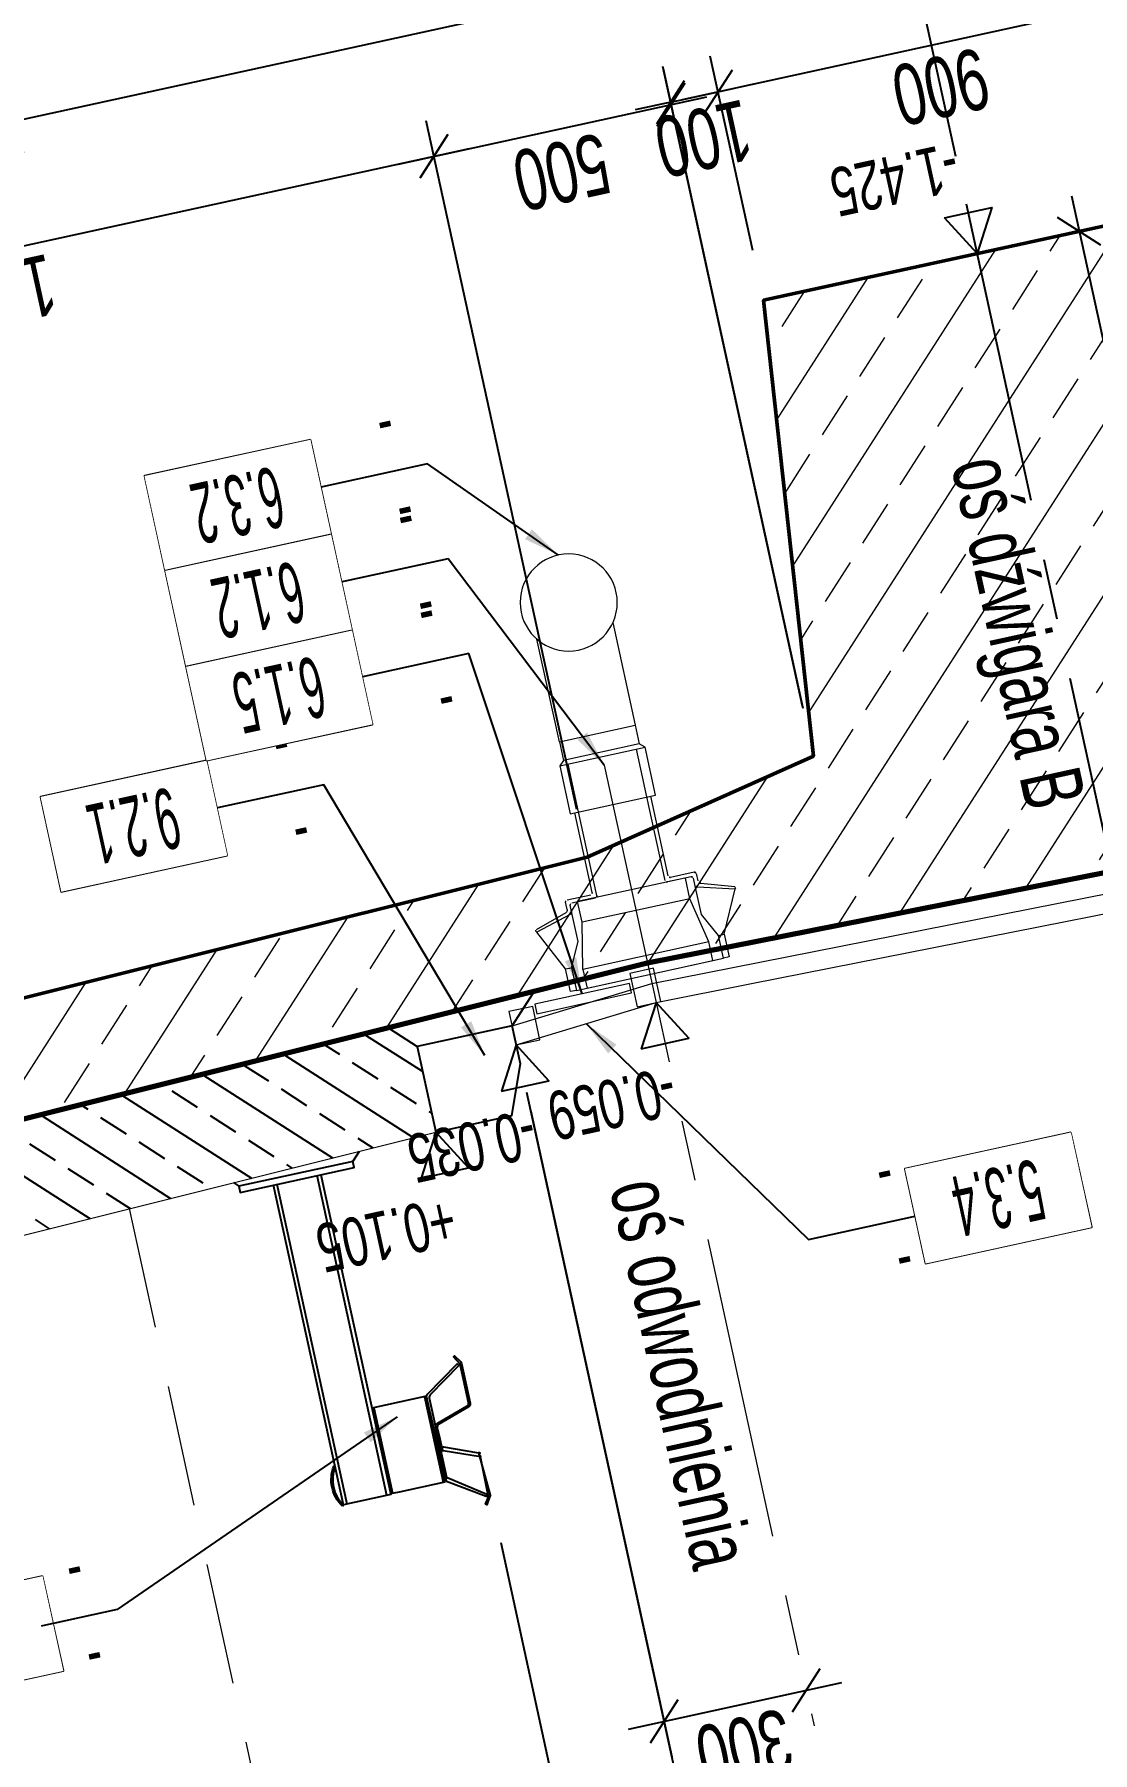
# Model space of a CAD drawing. Header units: metres. Extents: x 8416582 to 8417409, y 5771873 to 5772737.
# Drawn here: x 8416734.603 to 8416736.782, y 5772095.279 to 5772098.818 of the extents above; entities that cross this region are included whole.
import ezdxf
from ezdxf.enums import TextEntityAlignment as Align

# ---------------------------------------------------------------- set-up
doc = ezdxf.new("R2010")
doc.units = ezdxf.units.M
doc.set_wipeout_variables(frame=1)
doc.header["$PDSIZE"] = 0.05
for name, pattern in [('CENTER', [2, 1.25, -0.25, 0.25, -0.25]), ('DASHED', [0.75, 0.5, -0.25]), ('HIDDEN', [0.375, 0.25, -0.125])]:
    doc.linetypes.add(name, pattern=pattern)
for name, color, linetype in [('00RysOpi-T', 2, 'Continuous'), ('AII_M_bariery', 8, 'Continuous'), ('AII_M_izolacja', 8, 'Continuous'), ('AII_M_krawężnik', 9, 'Continuous'), ('AII_M_opis', 1, 'Continuous'), ('AII_M_opisy do legendy', 2, 'Continuous'), ('AII_M_osie główne', 8, 'CENTER')]:
    doc.layers.add(name, color=color, linetype=linetype)
for name, color, linetype, lineweight in [('AII_M_konstrukcja 0.50', 3, 'Continuous', 50), ('AII_M_koty wysokościowe', 1, 'Continuous', 18), ('AII_M_kreskowanie', 8, 'Continuous', 0), ('AII_M_nawierzchnia', 9, 'Continuous', 18), ('AII_M_odwodnienie', 8, 'Continuous', 9), ('AII_M_osie', 9, 'CENTER', 18), ('AII_M_skrajnia', 9, 'DASHED', 18), ('AII_M_wymiary', 1, 'Continuous', 25)]:
    doc.layers.add(name, color=color, linetype=linetype, lineweight=lineweight)
doc.layers.add('AII_M_opisy rzedne skarpy', color=6, linetype='Continuous', plot=False)
doc.styles.add('AII_norm.', font='CDMSIMPL.shx', dxfattribs={"width": 0.7, "bigfont": 'CDMBIGPL.shx'})
doc.styles.add('CDMSTYLE', font='CDMSIMPL.shx', dxfattribs={"width": 0.7, "bigfont": 'CDMBIGPL.shx'})
doc.dimstyles.new('CDM-ME50MM', dxfattribs={"dimscale": 0.05, "dimtxt": 2.5, "dimasz": 1.5, "dimexe": 1.5, "dimexo": 5, "dimgap": 0.5, "dimtad": 1, "dimdec": 0, "dimlfac": 1000, "dimrnd": 1, "dimzin": 9, "dimtxsty": 'CDMSTYLE', "dimblk": 'OBLIQUE', "dimcen": 2.5, "dimdle": 1.5, "dimclrd": 9, "dimclre": 9, "dimclrt": 1, "dimadec": 1, "dimazin": 2, "dimtfac": 1, "dimtdec": 0, "dimtix": 1, "dimtmove": 2, "dimatfit": 3, "dimfxl": 1, "dimtvp": 1, "dimtolj": 1, "dimtzin": 0, "dimlwd": 25, "dimlwe": 25, "dimarcsym": 0})
doc.dimstyles.new('CDM-ME50MM$7', dxfattribs={"dimscale": 0.05, "dimtxt": 2.5, "dimasz": 1.5, "dimexe": 1.5, "dimexo": 5, "dimgap": 0.5, "dimtad": 1, "dimdec": 0, "dimlfac": 1000, "dimrnd": 1, "dimzin": 9, "dimtxsty": 'CDMSTYLE', "dimblk": 'OBLIQUE', "dimcen": 2.5, "dimdle": 1.5, "dimclrd": 9, "dimclre": 9, "dimclrt": 1, "dimadec": 1, "dimazin": 2, "dimtfac": 1, "dimtdec": 0, "dimtix": 1, "dimtmove": 2, "dimatfit": 3, "dimfxl": 1, "dimtvp": 1, "dimtolj": 1, "dimtzin": 0, "dimlwd": 25, "dimlwe": 25, "dimarcsym": 0})

# ---------------------------------------------------------------- blocks, each defined once
blk = doc.blocks.new('Bariera')
at = {"color": 0, "linetype": 'ByBlock', "lineweight": -2}
for p, q in [((-0.165, 0.685), (-0.165, 0.505)), ((-0.0686, 0.685), (-0.165, 0.685)), ((-0.161, 0.505), (-0.161, 0.685)), ((-0.05, 0.685), (-0.0686, 0.685)), ((-0.054, 0.505), (-0.054, 0.685)), ((-0.05, 0.683), (-0.05, 0.687)), ((-0.05, 0.503), (-0.05, 0.683)), ((-0.042, 0.687), (-0.042, 0.013)), ((0.042, 0.687), (0.042, 0.013)), ((0.0522, 0.6891), (0.05, 0.687)), ((-0.165, 0.505), (-0.05, 0.505))]:
    blk.add_line(p, q, dxfattribs=at)
for points in [[(-0.25, 0.4542), (-0.25, 0.5379, -0.324981), (-0.2452, 0.5446), (-0.1778, 0.5664, 0.324981), (-0.173, 0.5731), (-0.173, 0.593), (-0.173, 0.6129, 0.324981), (-0.1778, 0.6196), (-0.2452, 0.6414, -0.324981), (-0.25, 0.6481), (-0.25, 0.7318, -0.15172), (-0.2488, 0.7358), (-0.239, 0.75), (-0.2365, 0.7483), (-0.2458, 0.7349, 0.15172), (-0.247, 0.7309), (-0.247, 0.6503, 0.324981), (-0.2422, 0.6436), (-0.1748, 0.6218, -0.324981), (-0.17, 0.6151), (-0.17, 0.593), (-0.17, 0.5709, -0.324981), (-0.1748, 0.5642), (-0.2422, 0.5424, 0.324981), (-0.247, 0.5357), (-0.247, 0.4551, 0.15172), (-0.2458, 0.4511), (-0.2365, 0.4377), (-0.239, 0.436), (-0.2488, 0.4502, -0.15172), (-0.25, 0.4542, 0.15172), (-0.2488, 0.4502)], [(0.0522, 0.6891, -0.305469), (0.0521, 0.6048), (0.05, 0.607, 0.3), (0.05, 0.687, 0.425)]]:
    blk.add_lwpolyline(points, format="xyb", dxfattribs=at)
blk.add_lwpolyline([(-0.1682, 0.6851, -0.252386), (-0.165, 0.6792), (-0.165, 0.5068, -0.252386), (-0.1682, 0.5009), (-0.241, 0.453), (-0.2437, 0.4572), (-0.1732, 0.5036, 0.252386), (-0.17, 0.5095), (-0.17, 0.6765, 0.252386), (-0.1732, 0.6824), (-0.2437, 0.7288), (-0.241, 0.733)], format="xyb", close=True, dxfattribs=at)
blk.add_lwpolyline([(-0.05, 0.013), (-0.05, 0.687), (0.05, 0.687), (0.05, 0.013)], dxfattribs=at)
blk.add_lwpolyline([(-0.12, 0), (0.12, 0), (0.12, 0.013), (-0.12, 0.013)], close=True, dxfattribs=at)
blk = doc.blocks.new('_OBLIQUE')
at = {"color": 0, "linetype": 'ByBlock'}
blk.add_line((-0.5, -0.5), (0.5, 0.5), dxfattribs=at)
blk = doc.blocks.new('*D228')
at = {"layer": 'AII_M_wymiary', "color": 9, "lineweight": 25, "transparency": 16777216}
for p, q in [((8416735.6248, 5772096.6001), (8416735.9152, 5772095.2704)), ((8416735.8259, 5772095.3277), (8416736.2656, 5772095.4237))]:
    blk.add_line(p, q, dxfattribs=at)
at = {"layer": 'Defpoints', "color": 0, "lineweight": 25, "transparency": 16777216}
for p in [(8416735.8829, 5772096.8243), (8416735.6035, 5772096.6978), (8416736.1923, 5772095.4077)]:
    blk.add_point(p, dxfattribs=at)
at = {"layer": 'AII_M_wymiary', "color": 9, "lineweight": 25, "transparency": 16777216, "xscale": 0.07500000000000001, "yscale": 0.07500000000000001, "zscale": 0.07500000000000001}
for p, rotation in [((8416736.1923, 5772095.4077), 12.32007893908508), ((8416735.8992, 5772095.3437), 192.3200789390851)]:
    blk.add_blockref('_OBLIQUE', p, dxfattribs=dict(at, rotation=rotation))
at = {"layer": 'AII_M_wymiary', "color": 1, "transparency": 16777216, "insert": (8416736.0644, 5772095.2902), "char_height": 0.125, "attachment_point": 5, "rotation": 192.3201, "style": 'CDMSTYLE'}
blk.add_mtext('\\A1;300', dxfattribs=at)
blk = doc.blocks.new('*D230')
at = {"layer": 'AII_M_wymiary', "color": 9, "lineweight": 25, "transparency": 16777216}
for p, q in [((8416735.6163, 5772096.6392), (8416736.0112, 5772094.8308)), ((8416736.4677, 5772095.084), (8416736.4997, 5772094.9375)), ((8416735.9219, 5772094.8881), (8416736.557, 5772095.0267))]:
    blk.add_line(p, q, dxfattribs=at)
at = {"layer": 'Defpoints', "color": 0, "lineweight": 25, "transparency": 16777216}
for p in [(8416735.5949, 5772096.7369), (8416736.4464, 5772095.1817), (8416736.4837, 5772095.0107)]:
    blk.add_point(p, dxfattribs=at)
at = {"layer": 'AII_M_wymiary', "color": 9, "lineweight": 25, "transparency": 16777216, "xscale": 0.07500000000000001, "yscale": 0.07500000000000001, "zscale": 0.07500000000000001}
for p, rotation in [((8416736.4837, 5772095.0107), 12.32007893908508), ((8416735.9952, 5772094.9041), 192.3200789390851)]:
    blk.add_blockref('_OBLIQUE', p, dxfattribs=dict(at, rotation=rotation))
at = {"layer": 'AII_M_wymiary', "color": 1, "transparency": 16777216, "char_height": 0.125, "attachment_point": 5, "rotation": 192.3201, "style": 'CDMSTYLE'}
for s, insert in [('\\A1;opaska', (8416736.2163, 5772095.0632)), ('\\A1;500', (8416736.2581, 5772094.8719))]:
    blk.add_mtext(s, dxfattribs=dict(at, insert=insert))
blk = doc.blocks.new('*D231')
at = {"layer": 'AII_M_wymiary', "color": 9, "lineweight": 25, "transparency": 16777216}
for p, q in [((8416739.1544, 5772095.6708), (8416739.1864, 5772095.5242)), ((8416736.4104, 5772094.9947), (8416739.2436, 5772095.6135)), ((8416736.4677, 5772095.084), (8416736.4997, 5772094.9375))]:
    blk.add_line(p, q, dxfattribs=at)
at = {"layer": 'Defpoints', "color": 0, "lineweight": 25, "transparency": 16777216}
for p in [(8416739.133, 5772095.7685), (8416739.1704, 5772095.5975), (8416736.4464, 5772095.1817)]:
    blk.add_point(p, dxfattribs=at)
at = {"layer": 'AII_M_wymiary', "color": 9, "lineweight": 25, "transparency": 16777216, "xscale": 0.07500000000000001, "yscale": 0.07500000000000001, "zscale": 0.07500000000000001}
for p, rotation in [((8416739.1704, 5772095.5975), 12.32007893908508), ((8416736.4837, 5772095.0107), 192.3200789390851)]:
    blk.add_blockref('_OBLIQUE', p, dxfattribs=dict(at, rotation=rotation))
at = {"layer": 'AII_M_wymiary', "color": 1, "transparency": 16777216, "char_height": 0.125, "attachment_point": 5, "rotation": 192.3201, "style": 'CDMSTYLE'}
for s, insert in [('\\A1;pas ruchu', (8416737.8039, 5772095.41)), ('\\A1;2750', (8416737.8457, 5772095.2186))]:
    blk.add_mtext(s, dxfattribs=dict(at, insert=insert))
blk = doc.blocks.new('*D234')
at = {"layer": 'AII_M_wymiary', "color": 9, "lineweight": 25, "transparency": 16777216}
for p, q in [((8416735.6248, 5772096.6001), (8416736.0112, 5772094.8308)), ((8416735.5629, 5772095.712), (8416735.767, 5772094.7774)), ((8416735.751, 5772094.8507), (8416735.9952, 5772094.9041)), ((8416735.9952, 5772094.9041), (8416736.0685, 5772094.9201)), ((8416735.751, 5772094.8507), (8416735.6777, 5772094.8347))]:
    blk.add_line(p, q, dxfattribs=at)
at = {"layer": 'Defpoints', "color": 0, "lineweight": 25, "transparency": 16777216}
for p in [(8416735.6035, 5772096.6978), (8416735.5415, 5772095.8097), (8416735.9952, 5772094.9041)]:
    blk.add_point(p, dxfattribs=at)
at = {"layer": 'AII_M_wymiary', "color": 9, "lineweight": 25, "transparency": 16777216, "xscale": 0.07500000000000001, "yscale": 0.07500000000000001, "zscale": 0.07500000000000001}
for p, rotation in [((8416735.9952, 5772094.9041), 192.3200789390851), ((8416735.751, 5772094.8507), 12.32007893908508)]:
    blk.add_blockref('_OBLIQUE', p, dxfattribs=dict(at, rotation=rotation))
at = {"layer": 'AII_M_wymiary', "color": 1, "transparency": 16777216, "insert": (8416735.8918, 5772094.7919), "char_height": 0.125, "attachment_point": 5, "rotation": 192.3201, "style": 'CDMSTYLE'}
blk.add_mtext('\\A1;250', dxfattribs=at)
blk = doc.blocks.new('*D235')
at = {"layer": 'AII_M_wymiary', "color": 9, "lineweight": 25, "transparency": 16777216}
for p, q in [((8416735.5629, 5772095.712), (8416735.767, 5772094.7774)), ((8416734.8961, 5772094.664), (8416735.8242, 5772094.8667)), ((8416734.9534, 5772094.7533), (8416734.9854, 5772094.6067))]:
    blk.add_line(p, q, dxfattribs=at)
at = {"layer": 'Defpoints', "color": 0, "lineweight": 25, "transparency": 16777216}
for p in [(8416735.5415, 5772095.8097), (8416734.932, 5772094.851), (8416735.751, 5772094.8507)]:
    blk.add_point(p, dxfattribs=at)
at = {"layer": 'AII_M_wymiary', "color": 9, "lineweight": 25, "transparency": 16777216, "xscale": 0.07500000000000001, "yscale": 0.07500000000000001, "zscale": 0.07500000000000001}
for p, rotation in [((8416735.751, 5772094.8507), 12.32007893908508), ((8416734.9694, 5772094.68), 192.3200789390851)]:
    blk.add_blockref('_OBLIQUE', p, dxfattribs=dict(at, rotation=rotation))
at = {"layer": 'AII_M_wymiary', "color": 1, "transparency": 16777216, "insert": (8416735.3788, 5772094.6799), "char_height": 0.125, "attachment_point": 5, "rotation": 192.3201, "style": 'CDMSTYLE'}
blk.add_mtext('\\A1;800', dxfattribs=at)
blk = doc.blocks.new('*D240')
at = {"layer": 'AII_M_wymiary', "color": 9, "lineweight": 25, "transparency": 16777216}
for p, q in [((8416735.6248, 5772096.6001), (8416736.0646, 5772094.5865)), ((8416730.9773, 5772095.3836), (8416731.3751, 5772093.5624)), ((8416731.2858, 5772093.6196), (8416736.1218, 5772094.6758))]:
    blk.add_line(p, q, dxfattribs=at)
at = {"layer": 'Defpoints', "color": 0, "lineweight": 25, "transparency": 16777216}
for p in [(8416735.6035, 5772096.6978), (8416730.956, 5772095.4813), (8416736.0486, 5772094.6598)]:
    blk.add_point(p, dxfattribs=at)
at = {"layer": 'AII_M_wymiary', "color": 9, "lineweight": 25, "transparency": 16777216, "xscale": 0.07500000000000001, "yscale": 0.07500000000000001, "zscale": 0.07500000000000001}
for p, rotation in [((8416736.0486, 5772094.6598), 12.32007893908508), ((8416731.3591, 5772093.6356), 192.3200789390851)]:
    blk.add_blockref('_OBLIQUE', p, dxfattribs=dict(at, rotation=rotation))
at = {"layer": 'AII_M_wymiary', "color": 1, "transparency": 16777216, "insert": (8416733.7225, 5772094.0622), "char_height": 0.125, "attachment_point": 5, "rotation": 192.3201, "style": 'CDMSTYLE'}
blk.add_mtext('\\A1;4800', dxfattribs=at)
blk = doc.blocks.new('*D241')
at = {"layer": 'AII_M_wymiary', "color": 9, "lineweight": 25, "transparency": 16777216}
for p, q in [((8416741.9751, 5772097.987), (8416742.4149, 5772095.9735)), ((8416735.6248, 5772096.6001), (8416736.0646, 5772094.5865)), ((8416735.9753, 5772094.6438), (8416742.4721, 5772096.0627))]:
    blk.add_line(p, q, dxfattribs=at)
at = {"layer": 'Defpoints', "color": 0, "lineweight": 25, "transparency": 16777216}
for p in [(8416741.9538, 5772098.0847), (8416735.6035, 5772096.6978), (8416742.3989, 5772096.0467)]:
    blk.add_point(p, dxfattribs=at)
at = {"layer": 'AII_M_wymiary', "color": 9, "lineweight": 25, "transparency": 16777216, "xscale": 0.07500000000000001, "yscale": 0.07500000000000001, "zscale": 0.07500000000000001}
for p, rotation in [((8416742.3989, 5772096.0467), 12.32007893908508), ((8416736.0486, 5772094.6598), 192.3200789390851)]:
    blk.add_blockref('_OBLIQUE', p, dxfattribs=dict(at, rotation=rotation))
at = {"layer": 'AII_M_wymiary', "color": 1, "transparency": 16777216, "insert": (8416739.2424, 5772095.2678), "char_height": 0.125, "attachment_point": 5, "rotation": 192.3201, "style": 'CDMSTYLE'}
blk.add_mtext('\\A1;6500', dxfattribs=at)
blk = doc.blocks.new('*D243')
at = {"layer": 'AII_M_wymiary', "color": 9, "lineweight": 25, "transparency": 16777216}
for p, q in [((8416742.8235, 5772098.0859), (8416743.2986, 5772095.9106)), ((8416731.3392, 5772093.3754), (8416743.3559, 5772095.9999)), ((8416730.9773, 5772095.3836), (8416731.4284, 5772093.3181))]:
    blk.add_line(p, q, dxfattribs=at)
at = {"layer": 'Defpoints', "color": 0, "lineweight": 25, "transparency": 16777216}
for p in [(8416742.8022, 5772098.1836), (8416743.2826, 5772095.9839), (8416730.956, 5772095.4813)]:
    blk.add_point(p, dxfattribs=at)
at = {"layer": 'AII_M_wymiary', "color": 9, "lineweight": 25, "transparency": 16777216, "xscale": 0.07500000000000001, "yscale": 0.07500000000000001, "zscale": 0.07500000000000001}
for p, rotation in [((8416743.2826, 5772095.9839), 12.32007893908508), ((8416731.4124, 5772093.3914), 192.3200789390851)]:
    blk.add_blockref('_OBLIQUE', p, dxfattribs=dict(at, rotation=rotation))
at = {"layer": 'AII_M_wymiary', "color": 1, "transparency": 16777216, "insert": (8416737.3662, 5772094.6021), "char_height": 0.125, "attachment_point": 5, "rotation": 192.3201, "style": 'CDMSTYLE'}
blk.add_mtext('\\A1;12150', dxfattribs=at)
blk = doc.blocks.new('00kota3')
at = {"color": 0, "linetype": 'Continuous', "lineweight": 25}
blk.add_lwpolyline([(1, 1.732), (-1, 1.732), (0, 0)], close=True, dxfattribs=at)
at = {"color": 0, "linetype": 'Continuous', "lineweight": 25, "style": 'CDMSTYLE', "width": 0.7}
blk.add_attdef('%%P000.000', (0, 2.693), '', height=2, dxfattribs=at)
blk = doc.blocks.new('*D249')
at = {"layer": 'AII_M_wymiary', "color": 9, "lineweight": 25, "transparency": 16777216}
for p, q in [((8416736.5003, 5772098.5667), (8416736.3809, 5772099.1134)), ((8416732.4158, 5772098.1706), (8416736.4702, 5772099.0561)), ((8416732.6077, 5772097.6436), (8416732.4731, 5772098.2599))]:
    blk.add_line(p, q, dxfattribs=at)
at = {"layer": 'Defpoints', "color": 0, "lineweight": 25, "transparency": 16777216}
for p in [(8416736.3969, 5772099.0401), (8416736.5217, 5772098.469), (8416732.629, 5772097.5459)]:
    blk.add_point(p, dxfattribs=at)
at = {"layer": 'AII_M_wymiary', "color": 9, "lineweight": 25, "transparency": 16777216, "xscale": 0.07500000000000001, "yscale": 0.07500000000000001, "zscale": 0.07500000000000001}
for p, rotation in [((8416736.3969, 5772099.0401), 12.32007893908508), ((8416732.4891, 5772098.1866), 192.3200789390851)]:
    blk.add_blockref('_OBLIQUE', p, dxfattribs=dict(at, rotation=rotation))
at = {"layer": 'AII_M_wymiary', "color": 1, "transparency": 16777216, "insert": (8416734.4617, 5772098.5278), "char_height": 0.125, "attachment_point": 5, "rotation": 192.3201, "style": 'CDMSTYLE'}
blk.add_mtext('\\A1;4000', dxfattribs=at)
blk = doc.blocks.new('*D250')
at = {"layer": 'AII_M_wymiary', "color": 9, "lineweight": 25, "transparency": 16777216}
for p, q in [((8416740.408, 5772099.4212), (8416740.2888, 5772099.9668)), ((8416736.3237, 5772099.0241), (8416740.3781, 5772099.9096)), ((8416736.5003, 5772098.5667), (8416736.3809, 5772099.1134))]:
    blk.add_line(p, q, dxfattribs=at)
at = {"layer": 'Defpoints', "color": 0, "lineweight": 25, "transparency": 16777216}
for p in [(8416740.3048, 5772099.8936), (8416740.4293, 5772099.3235), (8416736.5217, 5772098.469)]:
    blk.add_point(p, dxfattribs=at)
at = {"layer": 'AII_M_wymiary', "color": 9, "lineweight": 25, "transparency": 16777216, "xscale": 0.07500000000000001, "yscale": 0.07500000000000001, "zscale": 0.07500000000000001}
for p, rotation in [((8416740.3048, 5772099.8936), 12.32007893908508), ((8416736.3969, 5772099.0401), 192.3200789390851)]:
    blk.add_blockref('_OBLIQUE', p, dxfattribs=dict(at, rotation=rotation))
at = {"layer": 'AII_M_wymiary', "color": 1, "transparency": 16777216, "insert": (8416738.3696, 5772099.3813), "char_height": 0.125, "attachment_point": 5, "rotation": 192.3201, "style": 'CDMSTYLE'}
blk.add_mtext('\\A1;4000', dxfattribs=at)
blk = doc.blocks.new('*D252')
at = {"layer": 'AII_M_wymiary', "color": 9, "lineweight": 25, "transparency": 16777216}
for p, q in [((8416736.7384, 5772098.4856), (8416737.0478, 5772097.069)), ((8416736.6418, 5772098.3877), (8416736.8276, 5772098.4283)), ((8416736.9192, 5772097.1177), (8416737.105, 5772097.1583))]:
    blk.add_line(p, q, dxfattribs=at)
at = {"layer": 'Defpoints', "color": 0, "lineweight": 25, "transparency": 16777216}
for p in [(8416736.5441, 5772098.3664), (8416737.0317, 5772097.1423), (8416736.8215, 5772097.0963)]:
    blk.add_point(p, dxfattribs=at)
at = {"layer": 'AII_M_wymiary', "color": 9, "lineweight": 25, "transparency": 16777216, "xscale": 0.07500000000000001, "yscale": 0.07500000000000001, "zscale": 0.07500000000000001}
for p, rotation in [((8416736.7544, 5772098.4123), 102.3200789447779), ((8416737.0317, 5772097.1423), 282.3200789447779)]:
    blk.add_blockref('_OBLIQUE', p, dxfattribs=dict(at, rotation=rotation))
at = {"layer": 'AII_M_wymiary', "color": 1, "transparency": 16777216, "insert": (8416736.9785, 5772097.796), "char_height": 0.125, "attachment_point": 5, "rotation": 282.3201, "style": 'CDMSTYLE'}
blk.add_mtext('\\A1;1300', dxfattribs=at)
blk = doc.blocks.new('*D258')
at = {"layer": 'AII_M_wymiary', "color": 9, "lineweight": 25, "transparency": 16777216}
for p, q in [((8416736.1847, 5772097.4343), (8416735.897, 5772098.7518)), ((8416736.082, 5772098.373), (8416735.9946, 5772098.7731)), ((8416736.0107, 5772098.6998), (8416736.0839, 5772098.7158)), ((8416735.913, 5772098.6785), (8416735.8397, 5772098.6625)), ((8416735.913, 5772098.6785), (8416736.0107, 5772098.6998))]:
    blk.add_line(p, q, dxfattribs=at)
at = {"layer": 'Defpoints', "color": 0, "lineweight": 25, "transparency": 16777216}
for p in [(8416736.0107, 5772098.6998), (8416736.1034, 5772098.2753), (8416736.206, 5772097.3366)]:
    blk.add_point(p, dxfattribs=at)
at = {"layer": 'AII_M_wymiary', "color": 9, "lineweight": 25, "transparency": 16777216, "xscale": 0.07500000000000001, "yscale": 0.07500000000000001, "zscale": 0.07500000000000001}
for p, rotation in [((8416735.913, 5772098.6785), 12.32007893908508), ((8416736.0107, 5772098.6998), 192.3200789390851)]:
    blk.add_blockref('_OBLIQUE', p, dxfattribs=dict(at, rotation=rotation))
at = {"layer": 'AII_M_wymiary', "color": 1, "transparency": 16777216, "insert": (8416735.9805, 5772098.6037), "char_height": 0.125, "attachment_point": 5, "rotation": 192.3201, "style": 'CDMSTYLE'}
blk.add_mtext('\\A1;100', dxfattribs=at)
blk = doc.blocks.new('*D259')
at = {"layer": 'AII_M_wymiary', "color": 9, "lineweight": 25, "transparency": 16777216}
for p, q in [((8416736.9613, 5772098.565), (8416736.8739, 5772098.9651)), ((8416735.9374, 5772098.6838), (8416736.9632, 5772098.9079)), ((8416736.082, 5772098.373), (8416735.9946, 5772098.7731))]:
    blk.add_line(p, q, dxfattribs=at)
at = {"layer": 'Defpoints', "color": 0, "lineweight": 25, "transparency": 16777216}
for p in [(8416736.8899, 5772098.8919), (8416736.9826, 5772098.4673), (8416736.1034, 5772098.2753)]:
    blk.add_point(p, dxfattribs=at)
at = {"layer": 'AII_M_wymiary', "color": 9, "lineweight": 25, "transparency": 16777216, "xscale": 0.07500000000000001, "yscale": 0.07500000000000001, "zscale": 0.07500000000000001}
for p, rotation in [((8416736.8899, 5772098.8919), 12.32007893908508), ((8416736.0107, 5772098.6998), 192.3200789390851)]:
    blk.add_blockref('_OBLIQUE', p, dxfattribs=dict(at, rotation=rotation))
at = {"layer": 'AII_M_wymiary', "color": 1, "transparency": 16777216, "insert": (8416736.469, 5772098.7104), "char_height": 0.125, "attachment_point": 5, "rotation": 192.3201, "style": 'CDMSTYLE'}
blk.add_mtext('\\A1;900', dxfattribs=at)
blk = doc.blocks.new('*D270')
at = {"layer": 'AII_M_wymiary', "color": 9, "lineweight": 25, "transparency": 16777216}
for p, q in [((8416735.7194, 5772097.2213), (8416735.4095, 5772098.6402)), ((8416733.496, 5772098.1455), (8416735.4988, 5772098.5829)), ((8416733.8743, 5772096.7651), (8416733.5533, 5772098.2348))]:
    blk.add_line(p, q, dxfattribs=at)
at = {"layer": 'Defpoints', "color": 0, "lineweight": 25, "transparency": 16777216}
for p in [(8416735.4255, 5772098.5669), (8416735.7408, 5772097.1236), (8416733.8956, 5772096.6674)]:
    blk.add_point(p, dxfattribs=at)
at = {"layer": 'AII_M_wymiary', "color": 9, "lineweight": 25, "transparency": 16777216, "xscale": 0.07500000000000001, "yscale": 0.07500000000000001, "zscale": 0.07500000000000001}
for p, rotation in [((8416735.4255, 5772098.5669), 12.32007893908508), ((8416733.5693, 5772098.1615), 192.3200789390851)]:
    blk.add_blockref('_OBLIQUE', p, dxfattribs=dict(at, rotation=rotation))
at = {"layer": 'AII_M_wymiary', "color": 1, "transparency": 16777216, "insert": (8416734.5161, 5772098.2787), "char_height": 0.125, "attachment_point": 5, "rotation": 192.3201, "style": 'CDMSTYLE'}
blk.add_mtext('\\A1;1900', dxfattribs=at)
blk = doc.blocks.new('*D271')
at = {"layer": 'AII_M_wymiary', "color": 9, "lineweight": 25, "transparency": 16777216}
for p, q in [((8416736.1858, 5772097.4294), (8416735.898, 5772098.7469)), ((8416735.3523, 5772098.5509), (8416735.9873, 5772098.6896)), ((8416735.7194, 5772097.2213), (8416735.4095, 5772098.6402))]:
    blk.add_line(p, q, dxfattribs=at)
at = {"layer": 'Defpoints', "color": 0, "lineweight": 25, "transparency": 16777216}
for p in [(8416735.914, 5772098.6736), (8416736.2071, 5772097.3317), (8416735.7408, 5772097.1236)]:
    blk.add_point(p, dxfattribs=at)
at = {"layer": 'AII_M_wymiary', "color": 9, "lineweight": 25, "transparency": 16777216, "xscale": 0.07500000000000001, "yscale": 0.07500000000000001, "zscale": 0.07500000000000001}
for p, rotation in [((8416735.914, 5772098.6736), 12.32007893908508), ((8416735.4255, 5772098.5669), 192.3200789390851)]:
    blk.add_blockref('_OBLIQUE', p, dxfattribs=dict(at, rotation=rotation))
at = {"layer": 'AII_M_wymiary', "color": 1, "transparency": 16777216, "insert": (8416735.6884, 5772098.5348), "char_height": 0.125, "attachment_point": 5, "rotation": 192.3201, "style": 'CDMSTYLE'}
blk.add_mtext('\\A1;500', dxfattribs=at)
blk = doc.blocks.new('A$C2EC13F79')
at = {"layer": 'AII_M_odwodnienie', "color": 0, "lineweight": -2}
for points in [[(0, -7), (5, -7), (5, 0), (0, 0)], [(26, -4.63), (31, -4.63), (31, 2.37), (26, 2.37)], [(5.5, -5), (25.5, -5), (25.5, -3), (5.5, -3)]]:
    blk.add_lwpolyline(points, close=True, dxfattribs=at)
blk = doc.blocks.new('*U128')
at = {"layer": 'AII_M_odwodnienie', "color": 0, "lineweight": -2}
for p, q in [((-155, 0), (155, 0)), ((-167.2, -47.8), (-208.8, -134.5)), ((167.2, -47.8), (208.8, -134.5)), ((-210.1, -135.5), (-210.1, -138.6)), ((-210.1, -135.5), (-210.1, -138.6)), ((-142.2, -160.8), (-209.4, -139.6)), ((113.6, -134.5), (-113.7, -134.5)), ((142.2, -160.8), (209.4, -139.6)), ((210.1, -135.5), (210.1, -138.6)), ((210.1, -135.5), (210.1, -138.6)), ((210.1, -135.5), (210.1, -138.6)), ((210.1, -135.5), (210.1, -138.6)), ((210.1, -135.5), (210.1, -138.6)), ((-138, -166.6), (-138, -182)), ((-130, -161), (-130, -174)), ((130, -161), (130, -174)), ((138, -166.6), (138, -182)), ((-134, -186), (-84, -186)), ((-126, -178), (-76, -178)), ((112.5, -178), (-113.7, -178)), ((126, -178), (76, -178)), ((134, -186), (84, -186)), ((-80, -507.8), (-80, -723.8)), ((80, -723.8), (80, -507.8))]:
    blk.add_line(p, q, dxfattribs=at)
at = {"layer": 'AII_M_odwodnienie', "color": 0, "lineweight": -2, "ltscale": 0.25}
for p, q in [((-90, -458.8), (90, -458.8)), ((-80, -507.8), (-80, -468.4)), ((80, -507.8), (80, -468.4)), ((-80, -507.8), (80, -507.8))]:
    blk.add_line(p, q, dxfattribs=at)
at = {"layer": 'AII_M_odwodnienie', "color": 0, "lineweight": -2}
for points in [[(-155, 0), (-167.2, 0), (-167.2, -47.8), (-155, -47.8)], [(-132.5, 0), (132.5, 0), (132.5, -39.2), (-132.5, -39.2)], [(167.2, 0), (155, 0), (155, -47.8), (167.2, -47.8)]]:
    blk.add_lwpolyline(points, close=True, dxfattribs=at)
for points in [[(-155, -47.8), (-130, -97.8), (-130, -161)], [(-132.5, -39.2), (-113.7, -134.5), (-113.7, -178)], [(132.5, -39.2), (113.7, -134.5), (113.7, -178)], [(155, -47.8), (130, -97.8), (130, -161)], [(-134.4, -155.2), (-208.8, -134.5)], [(134.4, -155.2), (208.8, -134.5)], [(-80.1, -190), (-80.1, -358.2)], [(-72.1, -182), (-72.1, -358.2)], [(72, -182), (72, -358.2)], [(80, -190), (80, -358.2)]]:
    blk.add_lwpolyline(points, dxfattribs=at)
at = {"layer": 'AII_M_odwodnienie', "color": 0, "lineweight": -2, "ltscale": 0.25}
blk.add_lwpolyline([(-90, -458.8), (-90, -358.2), (90, -358.2), (90, -458.8), (80, -468.4), (-80, -468.4)], close=True, dxfattribs=at)
at = {"layer": 'AII_M_odwodnienie', "color": 0, "lineweight": -2, "ltscale": 0.1}
for points in [[(-72, -358.2), (-72, -458.8)], [(72, -358.2), (72, -458.8)]]:
    blk.add_lwpolyline(points, dxfattribs=at)
at = {"layer": 'AII_M_odwodnienie', "color": 0, "lineweight": -2, "ltscale": 10}
blk.add_circle((0, -783.8), 100, dxfattribs=at)
at = {"layer": 'AII_M_odwodnienie', "color": 0, "lineweight": -2}
for centre, radius, start, end in [((-209.1, -135.5), 0.981, 75, 180), ((-209.1, -138.6), 0.981, 180, 252.9675), ((209.1, -135.5), 0.981, 0, 105), ((209.1, -135.5), 0.981, 0, 105), ((209.1, -135.5), 0.981, 0, 105), ((209.1, -135.5), 0.981, 0, 105), ((209.1, -135.5), 0.981, 0, 105), ((209.1, -138.6), 0.981, 287.0325, 0), ((209.1, -138.6), 0.981, 287.0325, 0), ((209.1, -138.6), 0.981, 287.0325, 0), ((209.1, -138.6), 0.981, 287.0325, 0), ((209.1, -138.6), 0.981, 287.0325, 0), ((-144, -166.6), 6, 0, 72.9675), ((-136, -161), 6, 0, 75), ((-126, -174), 4, 180, 270), ((126, -174), 4, 270, 0), ((136, -161), 6, 105, 180), ((144, -166.6), 6, 107.0325, 180), ((-134, -182), 4, 180, 270), ((-84.1, -190), 4, 0, 90), ((-76.1, -182), 4, 0, 90), ((76, -182), 4, 90, 180), ((76, -182), 4, 90, 180), ((84, -190), 4, 90, 180), ((134, -182), 4, 270, 0)]:
    blk.add_arc(centre, radius, start, end, dxfattribs=at)
blk = doc.blocks.new('OpiNum01')
at = {"layer": 'AII_M_opisy do legendy', "color": 0, "linetype": 'Continuous'}
blk.add_lwpolyline([(-3.5, -2), (3.5, -2), (3.5, 2), (-3.5, 2)], close=True, dxfattribs=at)
at = {"color": 9, "linetype": 'Continuous', "lineweight": 25, "style": 'CDMSTYLE', "width": 0.7, "flags": 1}
for tag, p in [('NAZWAPOL', (-4.105, -6.803)), ('NAZWAANG', (-4.105, -10.477)), ('SPECYF', (-4.105, -14.151)), ('ID', (-4.105, -17.825)), ('BAZA', (-4.105, -21.499)), ('RYSUNEK', (-4.105, -25.173))]:
    blk.add_attdef(tag, p, '', height=2, dxfattribs=at)
at = {"layer": 'AII_M_opisy do legendy', "linetype": 'Continuous', "lineweight": -2, "style": 'CDMSTYLE', "width": 0.5}
blk.add_attdef('NR', text='', height=2.5, dxfattribs=at).set_placement((0, 0), align=Align.MIDDLE)
at = {"color": 0, "linetype": 'Continuous'}
blk.add_wipeout([(-3.5, -2), (3.5, -2), (3.5, 2), (-3.5, 2)], dxfattribs=at).dxf.layer = 'AII_M_opisy do legendy'
blk = doc.blocks.new('OpiTxt01')
at = {"color": 0, "linetype": 'Continuous', "lineweight": 20, "style": 'CDMSTYLE', "width": 0.7}
blk.add_attdef('TEKST_GORNY', (1, 0.895), '', height=2, dxfattribs=at)
at = {"color": 0, "linetype": 'Continuous', "lineweight": -2, "style": 'CDMSTYLE', "width": 0.7}
blk.add_attdef('TEKST_DOLNY', (1.049, -2.731), '', height=2, dxfattribs=at)

msp = doc.modelspace()

# ---------------------------------------------------------------- hatches: boundary and pattern name
at = {"layer": 'AII_M_kreskowanie', "lineweight": 25}
h = msp.add_hatch(dxfattribs=at)
h.set_pattern_fill('ANSI33', color=256, scale=0.5, angle=-77.6799)
h.set_pattern_definition([(327.32008, (8416702.78028, 5771922.91322), (0.06749317, 0.10521251), []), (327.32008, (8416702.79914, 5771922.82687), (0.06749317, 0.10521251), [0.0625, -0.03125])])
h.paths.add_polyline_path([(8416731.0036, 5772095.4508), (8416730.9547, 5772095.6745), (8416735.3344, 5772096.7696), (8416735.391, 5772096.7333), (8416735.4294, 5772096.5574)])

# ---------------------------------------------------------------- linework, layer by layer
at = {"layer": 'AII_M_bariery', "color": 8}
for points in [[(8416735.2584, 5772096.4969), (8416735.2719, 5772096.518)], [(8416735.0123, 5772096.4531), (8416735.0239, 5772096.4457)]]:
    msp.add_lwpolyline(points, dxfattribs=at)
at = {"layer": 'AII_M_izolacja', "linetype": 'HIDDEN', "ltscale": 0.5, "const_width": 0.005}
msp.add_lwpolyline([(8416730.9067, 5772095.9177), (8416730.9591, 5772095.6782), (8416735.8653, 5772096.9049), (8416738.7599, 5772097.4767), (8416741.6294, 5772098.1638), (8416742.7184, 5772098.3564), (8416742.6661, 5772098.596)], dxfattribs=at)
at = {"layer": 'AII_M_izolacja'}
msp.add_lwpolyline([(8416730.9547, 5772095.6745), (8416735.8658, 5772096.9025), (8416738.7605, 5772097.4743), (8416741.6299, 5772098.1614), (8416742.7239, 5772098.3548)], dxfattribs=at)
at = {"layer": 'AII_M_krawężnik', "color": 8}
for points in [[(8416735.5864, 5772096.7759), (8416735.6297, 5772096.8434)], [(8416735.3344, 5772096.7696), (8416735.391, 5772096.7333)]]:
    msp.add_lwpolyline(points, dxfattribs=at)
at = {"layer": 'AII_M_krawężnik'}
msp.add_lwpolyline([(8416735.5864, 5772096.7759), (8416735.391, 5772096.7333), (8416735.4294, 5772096.5574), (8416735.5857, 5772096.5915), (8416735.6035, 5772096.6978)], close=True, dxfattribs=at)
at = {"layer": 'AII_M_nawierzchnia', "color": 8}
msp.add_lwpolyline([(8416735.5864, 5772096.7759), (8416735.8744, 5772096.8634), (8416738.769, 5772097.4352), (8416741.6385, 5772098.1223), (8416741.9367, 5772098.1629)], dxfattribs=at)
at = {"layer": 'AII_M_nawierzchnia'}
for points in [[(8416735.5949, 5772096.7369), (8416735.8829, 5772096.8243), (8416736.0791, 5772096.8631), (8416738.7775, 5772097.3961), (8416741.4525, 5772098.0366), (8416741.647, 5772098.0832), (8416741.9452, 5772098.1238)], [(8416731.0036, 5772095.4508), (8416735.4294, 5772096.5574)]]:
    msp.add_lwpolyline(points, dxfattribs=at)
at = {"layer": 'AII_M_osie', "ltscale": 0.5}
msp.add_lwpolyline([(8416735.7762, 5772097.3128), (8416736.2083, 5772095.3344)], dxfattribs=at)
at = {"layer": 'AII_M_osie główne', "ltscale": 0.5}
msp.add_lwpolyline([(8416736.5217, 5772098.469), (8416737.1709, 5772095.4962)], dxfattribs=at)
at = {"layer": 'AII_M_skrajnia', "ltscale": 0.5}
msp.add_lwpolyline([(8416731.2074, 5772095.5017), (8416731.7409, 5772093.0593), (8416735.332, 5772093.9572), (8416734.7985, 5772096.3997)], dxfattribs=at)

# ---------------------------------------------------------------- block references
at = {"layer": 'AII_M_bariery', "rotation": 192.3200789283327}
msp.add_blockref('Bariera', (8416735.1411, 5772096.4713), dxfattribs=at)
at = {"layer": 'AII_M_koty wysokościowe'}
for p, xscale, yscale, zscale, rotation, values in [((8416735.8829, 5772096.8243), 0.04999999999999999, 0.04999999999999999, 0.04999999999999999, 192.3200784595945, {'%%P000.000': '-0.059'}), ((8416735.5949, 5772096.7369), 0.05000000000000002, 0.05000000000000002, 0.05000000000000002, 192.3200769771379, {'%%P000.000': '-0.035'}), ((8416735.4294, 5772096.5574), 0.04999999999999998, 0.04999999999999998, 0.04999999999999998, 192.3200789283327, {'%%P000.000': '+0.105'})]:
    msp.add_blockref('00kota3', p, dxfattribs=dict(at, xscale=xscale, yscale=yscale, zscale=zscale, rotation=rotation)).add_auto_attribs(values)
at = {"layer": 'AII_M_odwodnienie', "color": 140, "lineweight": 18}
for name, p, xscale, yscale, zscale, rotation in [('*U128', (8416735.8702, 5772096.8822), -0.001, 0.001, 0.001, 192.3200788341574), ('A$C2EC13F79', (8416735.8927, 5772096.8262), 0.009999999999999995, 0.009999999999999995, 0.009999999999999995, 192.3200789289661)]:
    msp.add_blockref(name, p, dxfattribs=dict(at, xscale=xscale, yscale=yscale, zscale=zscale, rotation=rotation))
at = {"layer": 'AII_M_opisy rzedne skarpy', "color": 1, "linetype": 'Continuous', "lineweight": 25}
ref = msp.add_blockref('00kota3', (8416736.5441, 5772098.3664), dxfattribs=dict(at, xscale=-0.05, yscale=0.05, zscale=0.05, rotation=12.32007899032098))
ref.add_attrib('%%P000.000', '-1.425', (8416736.494, 5772098.5956), dxfattribs={"layer": '0', "color": 0, "linetype": 'Continuous', "lineweight": 25, "height": 0.1, "rotation": 192.3201, "style": 'CDMSTYLE', "width": 0.7})
at = {"layer": 'Defpoints', "color": 250, "linetype": 'Continuous', "lineweight": 0}
for p, xscale, yscale, zscale, rotation in [((8416735.4123, 5772097.9334), 0.05000000000000002, 0.05000000000000002, 0.05000000000000002, 192.320077516444), ((8416735.455, 5772097.738), 0.05000000000000002, 0.05000000000000002, 0.05000000000000002, 192.3200788706823), ((8416735.4976, 5772097.5426), 0.05, 0.05, 0.05, 192.3200788464349)]:
    msp.add_blockref('OpiTxt01', p, dxfattribs=dict(at, xscale=xscale, yscale=yscale, zscale=zscale, rotation=rotation)).add_auto_attribs({'TEKST_GORNY': '-', 'TEKST_DOLNY': '-'})
ref = msp.add_blockref('OpiTxt01', (8416735.1984, 5772097.2726), dxfattribs=dict(at, xscale=0.05000000000000002, yscale=0.05000000000000002, zscale=0.05000000000000002, rotation=192.3200772453516))
ref.add_attrib('TEKST_GORNY', '-', (8416735.1591, 5772097.2182), dxfattribs={"layer": '0', "color": 0, "linetype": 'Continuous', "lineweight": 20, "height": 0.1, "rotation": 192.3201, "style": 'CDMSTYLE', "oblique": 360, "width": 0.7})
ref.add_attrib('TEKST_DOLNY', '-', (8416735.118, 5772097.3948), dxfattribs={"layer": '0', "color": 0, "linetype": 'Continuous', "lineweight": -2, "height": 0.1, "rotation": 192.3201, "style": 'CDMSTYLE', "oblique": 360, "width": 0.7})

# ---------------------------------------------------------------- texts
at = {"layer": 'AII_M_opis', "style": 'AII_norm.', "width": 0.7}
msp.add_text('oś dźwigara B', height=0.125, rotation=282.3201, dxfattribs=at).set_placement((8416736.5688, 5772097.5734), align=Align.CENTER)
msp.add_text('oś odwodnienia', height=0.125, rotation=282.3201, dxfattribs=at).set_placement((8416735.7866, 5772096.445))

# ---------------------------------------------------------------- dimensions: what is measured, and where the dimension line sits
at = {"layer": 'AII_M_wymiary'}
for base, p1, p2, angle, override, picture, middle in [((8416740.3048, 5772099.8936), (8416736.5217, 5772098.469), (8416740.4293, 5772099.3235), 12.3201, {"dimexo": 2}, '*D250', (8416738.3696, 5772099.3813)), ((8416736.3969, 5772099.0401), (8416732.629, 5772097.5459), (8416736.5217, 5772098.469), 12.3201, {"dimexo": 2}, '*D249', (8416734.4617, 5772098.5278)), ((8416736.8899, 5772098.8919), (8416736.1034, 5772098.2753), (8416736.9826, 5772098.4673), 12.3201, {"dimexo": 2}, '*D259', (8416736.469, 5772098.7104)), ((8416735.914, 5772098.6736), (8416735.7408, 5772097.1236), (8416736.2071, 5772097.3317), 12.3201, {"dimexo": 2}, '*D271', (8416735.6884, 5772098.5348)), ((8416736.0107, 5772098.6998), (8416736.206, 5772097.3366), (8416736.1034, 5772098.2753), 12.3201, {"dimexo": 2}, '*D258', (8416735.9805, 5772098.6037)), ((8416735.4255, 5772098.5669), (8416733.8956, 5772096.6674), (8416735.7408, 5772097.1236), 12.3201, {"dimexo": 2}, '*D270', (8416734.5161, 5772098.2787)), ((8416737.0317, 5772097.1423), (8416736.5441, 5772098.3664), (8416736.8215, 5772097.0963), 282.3201, {"dimexo": 2}, '*D252', (8416736.9785, 5772097.796)), ((8416743.2826, 5772095.9839), (8416730.956, 5772095.4813), (8416742.8022, 5772098.1836), 12.3201, {"dimexo": 2}, '*D243', (8416737.3662, 5772094.6021)), ((8416742.3989, 5772096.0467), (8416735.6035, 5772096.6978), (8416741.9538, 5772098.0847), 12.3201, {"dimexo": 2}, '*D241', (8416739.2424, 5772095.2678)), ((8416736.1923, 5772095.4077), (8416735.6035, 5772096.6978), (8416735.8829, 5772096.8243), 12.3201, {"dimexo": 2, "dimse2": 1}, '*D228', (8416736.0644, 5772095.2902)), ((8416736.0486, 5772094.6598), (8416730.956, 5772095.4813), (8416735.6035, 5772096.6978), 12.3201, {"dimexo": 2}, '*D240', (8416733.7225, 5772094.0622)), ((8416735.9952, 5772094.9041), (8416735.5415, 5772095.8097), (8416735.6035, 5772096.6978), 12.3201, {"dimexo": 2}, '*D234', (8416735.8918, 5772094.7919)), ((8416735.751, 5772094.8507), (8416734.932, 5772094.851), (8416735.5415, 5772095.8097), 12.3201, {"dimexo": 2}, '*D235', (8416735.3788, 5772094.6799))]:
    dim = msp.add_linear_dim(base=base, p1=p1, p2=p2, angle=angle, dimstyle='CDM-ME50MM', override=override, dxfattribs=at)
    dim.commit()
    dim.dimension.update_dxf_attribs({"geometry": picture, "text_midpoint": middle})
for base, p1, p2, text, picture, middle in [((8416736.4837, 5772095.0107), (8416735.5949, 5772096.7369), (8416736.4464, 5772095.1817), '<>\\Xopaska', '*D230', (8416736.2394, 5772094.9574)), ((8416739.1704, 5772095.5975), (8416736.4464, 5772095.1817), (8416739.133, 5772095.7685), '<>\\Xpas ruchu', '*D231', (8416737.827, 5772095.3041))]:
    dim = msp.add_linear_dim(base=base, p1=p1, p2=p2, angle=12.3201, text=text, dimstyle='CDM-ME50MM', override={"dimexo": 2}, dxfattribs=at)
    dim.commit()
    dim.dimension.update_dxf_attribs({"geometry": picture, "text_midpoint": middle})

# ---------------------------------------------------------------- leaders
at = {"layer": '00RysOpi-T', "color": 9, "linetype": 'Continuous', "lineweight": 0}
for points in [[(8416735.6817, 5772097.7456), (8416735.4123, 5772097.9334), (8416735.168, 5772097.8801)], [(8416735.7762, 5772097.3128), (8416735.455, 5772097.738), (8416735.2107, 5772097.6847)], [(8416735.7306, 5772096.842), (8416735.4976, 5772097.5426), (8416735.2534, 5772097.4893)], [(8416735.53, 5772096.7147), (8416735.1984, 5772097.2726), (8416734.9541, 5772097.2192)], [(8416735.7389, 5772096.7806), (8416736.1969, 5772096.3361), (8416736.4411, 5772096.3895)]]:
    msp.add_leader(points, dimstyle='CDM-ME50MM$7', dxfattribs=at)

# ---------------------------------------------------------------- next in the draw order: block references
at = {"layer": '00RysOpi-T', "color": 1, "linetype": 'Continuous', "lineweight": 0}
for p, xscale, yscale, zscale, rotation, values in [((8416735.0215, 5772097.8481), 0.05000000000000002, 0.05000000000000002, 0.05000000000000002, 192.3200775164439, {'NR': '6.3.2'}), ((8416734.8076, 5772097.1872), 0.05000000000000003, 0.05000000000000003, 0.05000000000000003, 192.3200772453516, {'NR': '9.2.1'}), ((8416736.5877, 5772096.4215), 0.05000000000000002, 0.05000000000000002, 0.05000000000000002, 192.3200809079542, {'NR': '5.3.4'}), ((8416734.4699, 5772095.5078), 0.04999999999999999, 0.04999999999999999, 0.04999999999999999, 192.3200789289661, {'NR': '9.3.1'})]:
    msp.add_blockref('OpiNum01', p, dxfattribs=dict(at, xscale=xscale, yscale=yscale, zscale=zscale, rotation=rotation)).add_auto_attribs(values)

# ---------------------------------------------------------------- next in the draw order: block references
at = {"layer": '00RysOpi-T', "color": 1, "linetype": 'Continuous', "lineweight": 0, "xscale": 0.05, "yscale": 0.05, "zscale": 0.05, "rotation": 192.3200788464349}
msp.add_blockref('OpiNum01', (8416735.1068, 5772097.4573), dxfattribs=at).add_auto_attribs({'NR': '6.1.5'})
at = {"layer": 'Defpoints', "color": 250, "linetype": 'Continuous', "lineweight": 0}
for p, xscale, yscale, zscale, rotation in [((8416736.4411, 5772096.3895), 0.05000000000000002, 0.05000000000000002, 0.05000000000000002, 192.3200809079542), ((8416734.7727, 5772095.574), 0.04999999999999999, 0.04999999999999999, 0.04999999999999999, 192.3200789289661)]:
    msp.add_blockref('OpiTxt01', p, dxfattribs=dict(at, xscale=xscale, yscale=yscale, zscale=zscale, rotation=rotation)).add_auto_attribs({'TEKST_GORNY': '-', 'TEKST_DOLNY': '-'})

# ---------------------------------------------------------------- next in the draw order: leaders
at = {"layer": '00RysOpi-T', "color": 9, "linetype": 'Continuous', "lineweight": 0}
msp.add_leader([(8416735.35, 5772095.9711), (8416734.7727, 5772095.574), (8416734.6164, 5772095.5398)], dimstyle='CDM-ME50MM$7', dxfattribs=at)

# ---------------------------------------------------------------- next in the draw order: block references
at = {"layer": '00RysOpi-T', "color": 1, "linetype": 'Continuous', "lineweight": 0, "xscale": 0.05000000000000002, "yscale": 0.05000000000000002, "zscale": 0.05000000000000002, "rotation": 192.3200788706823}
msp.add_blockref('OpiNum01', (8416735.0642, 5772097.6527), dxfattribs=at).add_auto_attribs({'NR': '6.1.2'})

# ---------------------------------------------------------------- next in the draw order: hatches: boundary and pattern name
at = {"layer": 'AII_M_kreskowanie'}
h = msp.add_hatch(dxfattribs=at)
h.set_pattern_fill('ANSI33', color=256, scale=0.03)
h.set_pattern_definition([(237.32008, (8416694.86679, 5772246.79758), (0.16034386, -0.1028596), []), (237.32008, (8416694.73519, 5772246.76884), (0.16034386, -0.1028596), [0.09525, -0.047625])])
h.paths.add_polyline_path([(8416742.7129, 5772098.358), (8416741.6289, 5772098.1663), (8416738.7594, 5772097.4792), (8416735.8648, 5772096.9074), (8416730.9634, 5772095.6818), (8416730.9122, 5772095.9163), (8416732.3203, 5772096.3817), (8416732.2118, 5772097.3473), (8416733.091, 5772097.5393), (8416733.3879, 5772096.6487), (8416733.8967, 5772096.6625), (8416735.7408, 5772097.1236), (8416736.2071, 5772097.3317), (8416736.1044, 5772098.2704), (8416736.9837, 5772098.4624), (8416737.2865, 5772097.5449), (8416737.8006, 5772097.5343), (8416739.6566, 5772097.9407), (8416740.1195, 5772098.1647), (8416740.0121, 5772099.1249), (8416740.8914, 5772099.3169), (8416741.1894, 5772098.4208), (8416742.6617, 5772098.5925)])

# ---------------------------------------------------------------- next in the draw order: linework, layer by layer
at = {"layer": 'AII_M_konstrukcja 0.50'}
msp.add_lwpolyline([(8416742.7129, 5772098.358), (8416741.6289, 5772098.1663), (8416738.7594, 5772097.4792), (8416735.8648, 5772096.9074), (8416730.9634, 5772095.6818), (8416730.9122, 5772095.9163), (8416732.3203, 5772096.3817), (8416732.2118, 5772097.3473), (8416733.091, 5772097.5393), (8416733.3879, 5772096.6487), (8416733.8967, 5772096.6625), (8416735.7408, 5772097.1236), (8416736.2071, 5772097.3317), (8416736.1044, 5772098.2704), (8416736.9837, 5772098.4624), (8416737.2865, 5772097.5449), (8416737.8006, 5772097.5343), (8416739.6566, 5772097.9407), (8416740.1195, 5772098.1647), (8416740.0121, 5772099.1249), (8416740.8914, 5772099.3169), (8416741.1894, 5772098.4208), (8416742.6617, 5772098.5925), (8416742.7129, 5772098.358)], dxfattribs=at)

doc.saveas('drawing.dxf')
